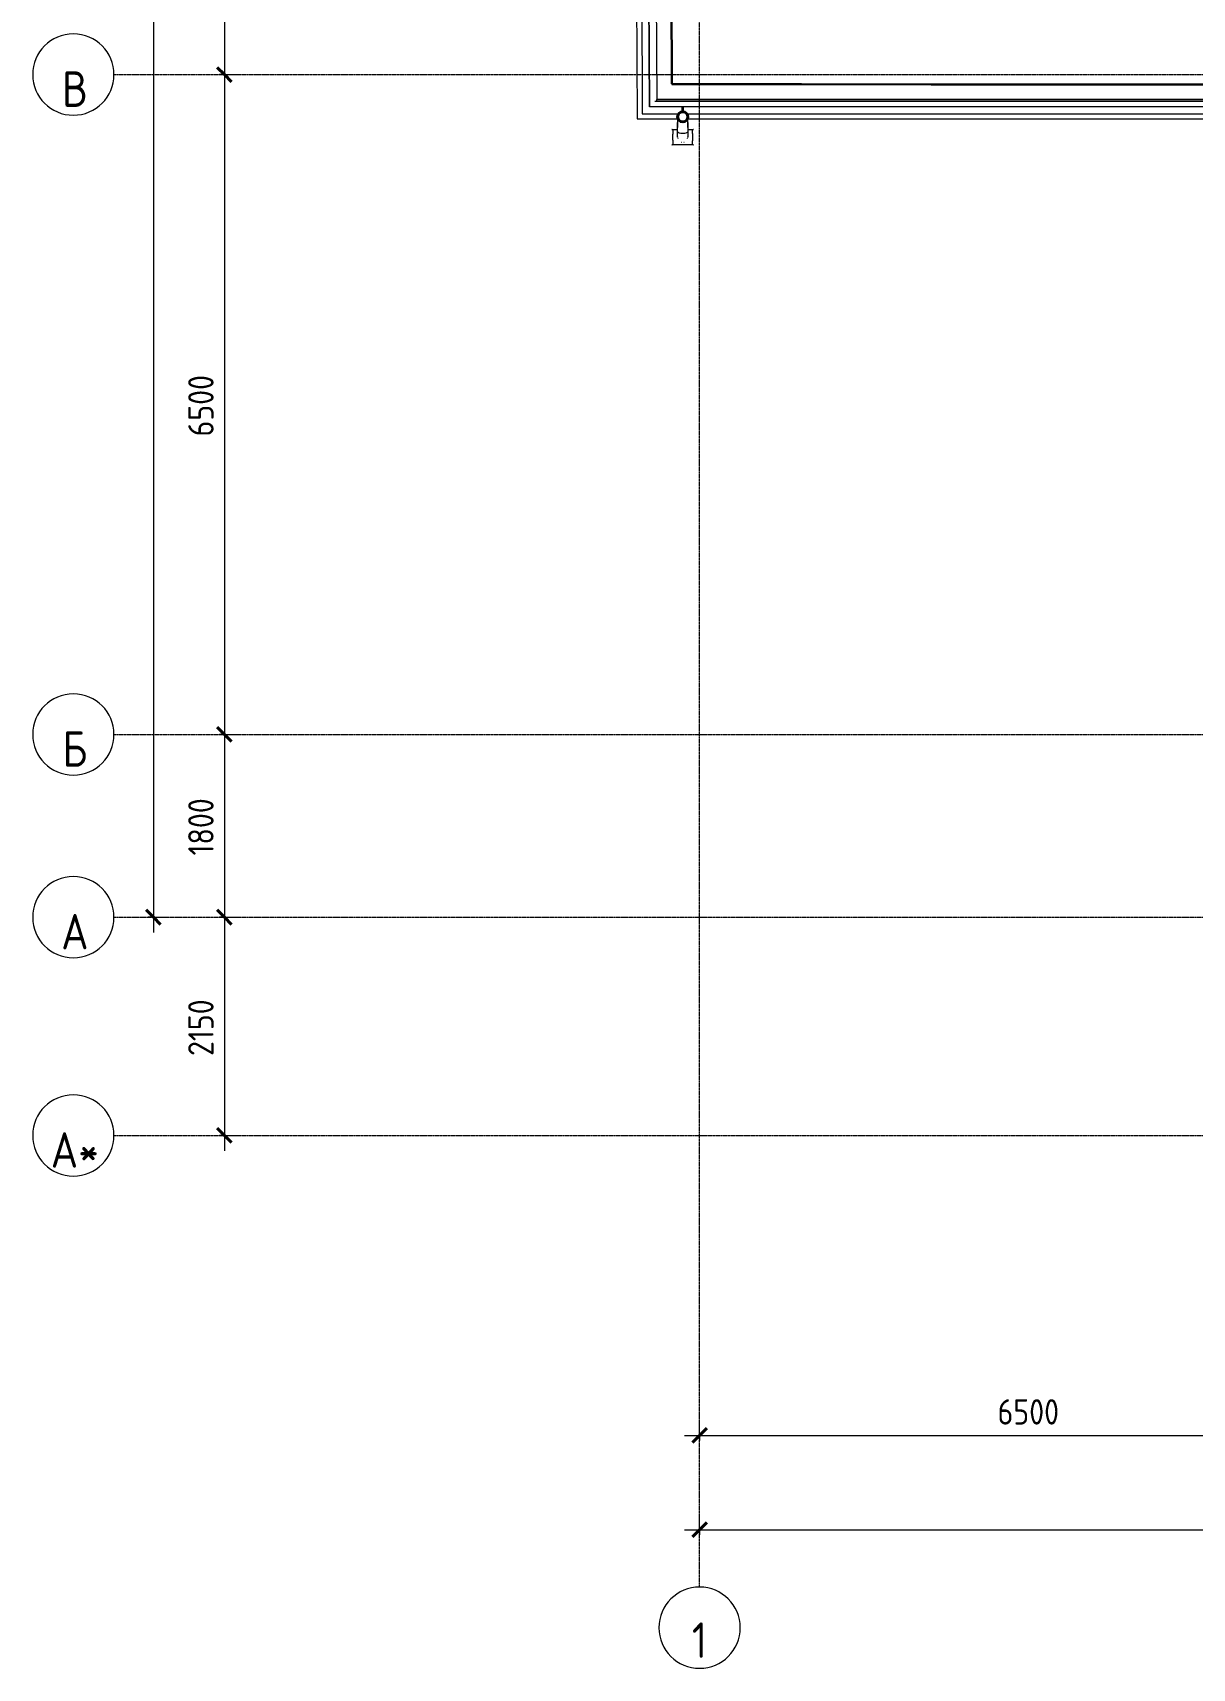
# Model space of a CAD drawing. Header units: millimetres. Extents: x -13069 to 207500, y -71366 to 56785.
# Drawn here: x -13069 to -1648, y -7404 to 8707 of the extents above; entities that cross this region are included whole.
import ezdxf

# ---------------------------------------------------------------- set-up
doc = ezdxf.new("R2010")
doc.units = ezdxf.units.MM
doc.linetypes.add('ADSK_Линия сетки', pattern=[25, 20, -2.5, 0, -2.5])
for name, color, linetype, lineweight in [('Обобщенные модели', 7, 'Continuous', 18), ('Оси', 7, 'Continuous', 9), ('Потолки штриховка', 7, 'Continuous', 9), ('Размеры', 7, 'Continuous', 9), ('Размеры-100', 7, 'Continuous', 9), ('Стены внутренние', 7, 'Continuous', 18), ('Стены наружные', 7, 'Continuous', 18), ('Стены несущие', 7, 'Continuous', 30), ('Стены отделка', 7, 'Continuous', 30)]:
    doc.layers.add(name, color=color, linetype=linetype, lineweight=lineweight)
doc.styles.add('GOST Common', font='GOST_Common.ttf', dxfattribs={"width": 0.9, "height": 350})
doc.styles.add('GOST Common_1', font='GOST_Common.ttf', dxfattribs={"width": 0.9, "height": 250})
doc.dimstyles.new('ADSK_Основной_2_5_мм_Оси', dxfattribs={"dimscale": 304.8, "dimtxt": 251.428749, "dimasz": 0.463911, "dimexe": 0.492126, "dimexo": 0.492126, "dimgap": 0.098425, "dimtad": 1, "dimrnd": 0.01, "dimdsep": 46, "dimtxsty": 'GOST Common_1', "dimblk1": 'OBLIQUE', "dimblk2": 'OBLIQUE', "dimsah": 1, "dimcen": 0.09, "dimdle": 0.492126, "dimazin": 2, "dimtfac": 1, "dimtdec": 4, "dimtix": 1, "dimtmove": 0, "dimatfit": 3, "dimfxl": 1, "dimtvp": 1, "dimtolj": 1, "dimtzin": 0, "dimlwd": 20, "dimlwe": 20, "dimarcsym": 2})

# ---------------------------------------------------------------- blocks, each defined once
blk = doc.blocks.new('Водосток - Тип 1 _карниз больше 490мм_-5153572-План потолков 1-го этажа')
at = {"layer": 'Обобщенные модели'}
for p, q in [((19, 435), (25, 435)), ((225, 435), (231, 435)), ((25, 285), (19, 285)), ((75, 214), (75, 306)), ((75, 264), (75, 306)), ((75, 214), (75, 256)), ((175, 306), (175, 214)), ((175, 306), (175, 264)), ((175, 256), (175, 214)), ((231, 285), (225, 285)), ((120, 60), (120, 109)), ((130, 109), (130, 60))]:
    blk.add_line(p, q, dxfattribs=at)
at = {"layer": 'Обобщенные модели', "flags": 128}
for points in [[(75, 256), (75, 262), (75, 268), (75, 273), (75, 278), (75, 284), (75, 289), (75, 294), (75, 299), (75, 304), (75, 308), (75, 313), (75, 317), (75, 321), (75, 325), (75, 329), (75, 332), (75, 336), (75, 339), (75, 342), (75, 345), (75, 347), (75, 349), (75, 352), (75, 353), (75, 355), (75, 356), (75, 358), (75, 359), (75, 359), (75, 360), (75, 360), (75, 360)], [(175, 360), (175, 360), (175, 360), (175, 359), (175, 358), (175, 357), (175, 356), (175, 354), (175, 352), (175, 350), (175, 348), (175, 346), (175, 343), (175, 340), (175, 337), (175, 334), (175, 330), (175, 327), (175, 323), (175, 319), (175, 315), (175, 310), (175, 306), (175, 301), (175, 296), (175, 291), (175, 286), (175, 281), (175, 275), (175, 270), (175, 264), (175, 259), (175, 256)], [(75, 264), (75, 258), (75, 252), (75, 247), (75, 242), (75, 236), (75, 231), (75, 226), (75, 221), (75, 216), (75, 212), (75, 207), (75, 203), (75, 199), (75, 195), (75, 191), (75, 188), (75, 184), (75, 181)], [(175, 180), (175, 183), (175, 186), (175, 190), (175, 193), (175, 197), (175, 201), (175, 205), (175, 210), (175, 214), (175, 219), (175, 224), (175, 229), (175, 234), (175, 239), (175, 245), (175, 250), (175, 256), (175, 261), (175, 264)]]:
    blk.add_lwpolyline(points, dxfattribs=at)
at = {"layer": 'Обобщенные модели'}
for centre, radius, start, end in [((125, 360), 50, 174.5444, 183.3856), ((125, 360), 50, 163.3249, 166.6752), ((125, 360), 50, 103.3248, 106.6752), ((125, 360), 50, 73.3248, 76.6752), ((125, 360), 50, 13.3248, 16.6751), ((125, 360), 50, 356.7269, 5.4556), ((125, 160), 52, 90, 270), ((125, 160), 52, 270, 90)]:
    blk.add_arc(centre, radius, start, end, dxfattribs=at)
at = {"layer": 'Обобщенные модели', "lineweight": 40}
for start, end in [(90, 270), (270, 90)]:
    blk.add_arc((125, 160), 50, start, end, dxfattribs=at)
at = {"layer": 'Обобщенные модели'}
for start_param, end_param in [(4.712389, 6.283185), (4.712389, 6.283185), (3.141593, 4.712389), (3.141593, 4.712389)]:
    blk.add_ellipse((125, 306), major_axis=(-50, 0), ratio=0.309017, start_param=start_param, end_param=end_param, dxfattribs=at)
for points, knots in [([(19, 285), (21, 285), (25, 286), (29, 289), (31, 292), (32, 295), (32, 297), (32, 299), (32, 302), (32, 304), (32, 306), (32, 309), (32, 311), (31, 314), (31, 317), (31, 320), (30, 323), (30, 326), (29, 329), (29, 332), (29, 336), (28, 340), (28, 346), (27, 355), (27, 365), (28, 374), (28, 380), (29, 384), (29, 388), (29, 391), (30, 394), (30, 397), (31, 400), (31, 403), (31, 406), (32, 409), (32, 411), (32, 414), (32, 416), (32, 418), (32, 421), (32, 423), (32, 425), (31, 428), (29, 431), (25, 434), (21, 435), (19, 435)], [-1, -1, -1, -1, -0.941176, -0.882353, -0.852941, -0.823529, -0.808824, -0.794118, -0.779412, -0.764706, -0.75, -0.735294, -0.720588, -0.705882, -0.691176, -0.676471, -0.661765, -0.647059, -0.632353, -0.617647, -0.602941, -0.588235, -0.558824, -0.529412, -0.470588, -0.441176, -0.411765, -0.397059, -0.382353, -0.367647, -0.352941, -0.338235, -0.323529, -0.308824, -0.294118, -0.279412, -0.264706, -0.25, -0.235294, -0.220588, -0.205882, -0.191176, -0.176471, -0.147059, -0.117647, -0.058824, 0, 0, 0, 0]), ([(19, 435), (22, 435), (29, 435), (39, 435), (48, 435), (56, 435), (61, 435), (65, 435), (68, 435), (71, 435), (74, 435), (78, 435), (81, 435), (84, 435), (86, 435), (88, 435), (90, 435), (93, 435), (96, 435), (100, 435), (102, 435), (105, 435), (107, 435), (110, 435), (116, 435), (121, 435), (125, 435)], [-1, -1, -1, -1, -0.875, -0.75, -0.625, -0.5625, -0.5, -0.46875, -0.4375, -0.40625, -0.375, -0.34375, -0.3125, -0.28125, -0.265625, -0.25, -0.234375, -0.21875, -0.1875, -0.15625, -0.140625, -0.125, -0.109375, -0.09375, -0.0625, 0, 0, 0, 0]), ([(125, 435), (129, 435), (134, 435), (140, 435), (143, 435), (145, 435), (148, 435), (150, 435), (154, 435), (157, 435), (160, 435), (162, 435), (164, 435), (166, 435), (169, 435), (172, 435), (176, 435), (179, 435), (182, 435), (185, 435), (189, 435), (194, 435), (202, 435), (211, 435), (221, 435), (228, 435), (231, 435)], [-1, -1, -1, -1, -0.9375, -0.90625, -0.890625, -0.875, -0.859375, -0.84375, -0.8125, -0.78125, -0.765625, -0.75, -0.734375, -0.71875, -0.6875, -0.65625, -0.625, -0.59375, -0.5625, -0.53125, -0.5, -0.4375, -0.375, -0.25, -0.125, 0, 0, 0, 0]), ([(231, 435), (229, 435), (225, 434), (221, 431), (219, 428), (218, 425), (218, 423), (218, 421), (218, 418), (218, 416), (218, 414), (218, 411), (218, 409), (219, 406), (219, 403), (219, 400), (220, 397), (220, 394), (221, 391), (221, 388), (221, 384), (222, 380), (222, 374), (223, 365), (223, 355), (222, 346), (222, 340), (221, 336), (221, 332), (221, 329), (220, 326), (220, 323), (219, 320), (219, 317), (219, 314), (218, 311), (218, 309), (218, 306), (218, 304), (218, 302), (218, 299), (218, 297), (218, 295), (219, 292), (221, 289), (225, 286), (229, 285), (231, 285)], [-1, -1, -1, -1, -0.941176, -0.882353, -0.852941, -0.823529, -0.808824, -0.794118, -0.779412, -0.764706, -0.75, -0.735294, -0.720588, -0.705882, -0.691176, -0.676471, -0.661765, -0.647059, -0.632353, -0.617647, -0.602941, -0.588235, -0.558824, -0.529412, -0.470588, -0.441176, -0.411765, -0.397059, -0.382353, -0.367647, -0.352941, -0.338235, -0.323529, -0.308824, -0.294118, -0.279412, -0.264706, -0.25, -0.235294, -0.220588, -0.205882, -0.191176, -0.176471, -0.147059, -0.117647, -0.058824, 0, 0, 0, 0]), ([(74, 285), (73, 285), (71, 285), (68, 285), (65, 285), (61, 285), (56, 285), (48, 285), (39, 285), (29, 285), (22, 285), (19, 285)], [-0.625, -0.625, -0.625, -0.625, -0.59375, -0.5625, -0.53125, -0.5, -0.4375, -0.375, -0.25, -0.125, 0, 0, 0, 0]), ([(231, 285), (228, 285), (221, 285), (211, 285), (202, 285), (194, 285), (189, 285), (185, 285), (182, 285), (179, 285), (177, 285), (176, 285)], [-1, -1, -1, -1, -0.875, -0.75, -0.625, -0.5625, -0.5, -0.46875, -0.4375, -0.40625, -0.375, -0.375, -0.375, -0.375])]:
    blk.add_open_spline(points, degree=3, knots=knots, dxfattribs=at)
blk = doc.blocks.new('Ось сетки - Круг_Ø8 мм-8258-План потолков 1-го этажа')
at = {"layer": 'Оси', "lineweight": 20}
for start, end in [(360, 180), (180, 360)]:
    blk.add_arc((0, 0), 4, start, end, dxfattribs=at)
blk = doc.blocks.new('DIMBLOCK3-План потолков 1-го этажа')
at = {"layer": 'Размеры-100', "lineweight": 40, "transparency": 16777216}
for p, q in [((-11180, 12945), (-11251, 13016)), ((-11180, 12945), (-11110, 12874)), ((-11180, 8295), (-11251, 8366)), ((-11180, 8295), (-11110, 8224))]:
    blk.add_line(p, q, dxfattribs=at)
at = {"layer": 'Размеры-100', "lineweight": 20, "transparency": 16777216}
for p, q in [((-11180, 12945), (-11230, 12945)), ((-11180, 12945), (-11180, 8295)), ((-11180, 12945), (-11030, 12945)), ((-11180, 8295), (-11230, 8295)), ((-11180, 8295), (-11030, 8295))]:
    blk.add_line(p, q, dxfattribs=at)
at = {"layer": 'Размеры-100', "color": 0, "lineweight": 20, "transparency": 16777216, "insert": (-11537, 10294), "char_height": 250, "width": 782.41, "attachment_point": 1, "rotation": 90, "line_spacing_factor": 1.022761, "style": 'GOST Common_1'}
blk.add_mtext('4650', dxfattribs=at)
blk = doc.blocks.new('_Oblique')
at = {"color": 0, "linetype": 'ByBlock', "lineweight": -2}
blk.add_line((-0.5, -0.5), (0.5, 0.5), dxfattribs=at)
blk = doc.blocks.new('DIMBLOCK4-План потолков 1-го этажа')
at = {"layer": 'Размеры-100', "lineweight": 40, "transparency": 16777216}
for p, q in [((-11180, 8295), (-11251, 8366)), ((-11180, 8295), (-11110, 8224)), ((-11180, 1795), (-11251, 1866)), ((-11180, 1795), (-11110, 1724))]:
    blk.add_line(p, q, dxfattribs=at)
at = {"layer": 'Размеры-100', "lineweight": 20, "transparency": 16777216}
for p, q in [((-11180, 8295), (-11230, 8295)), ((-11180, 8295), (-11180, 1795)), ((-11180, 8295), (-11030, 8295)), ((-11180, 1795), (-11230, 1795)), ((-11180, 1795), (-11030, 1795))]:
    blk.add_line(p, q, dxfattribs=at)
at = {"layer": 'Размеры-100', "color": 0, "lineweight": 20, "transparency": 16777216, "insert": (-11537, 4730), "char_height": 250, "width": 756.84, "attachment_point": 1, "rotation": 90, "line_spacing_factor": 1.022761, "style": 'GOST Common_1'}
blk.add_mtext('6500', dxfattribs=at)
blk = doc.blocks.new('DIMBLOCK5-План потолков 1-го этажа')
at = {"layer": 'Размеры-100', "lineweight": 40, "transparency": 16777216}
for p, q in [((-11180, 1795), (-11251, 1866)), ((-11180, 1795), (-11110, 1724)), ((-11180, -5), (-11251, 66)), ((-11180, -5), (-11110, -76))]:
    blk.add_line(p, q, dxfattribs=at)
at = {"layer": 'Размеры-100', "lineweight": 20, "transparency": 16777216}
for p, q in [((-11180, 1795), (-11230, 1795)), ((-11180, 1795), (-11180, -5)), ((-11180, 1795), (-11030, 1795)), ((-11180, -5), (-11230, -5)), ((-11180, -5), (-11030, -5))]:
    blk.add_line(p, q, dxfattribs=at)
at = {"layer": 'Размеры-100', "color": 0, "lineweight": 20, "transparency": 16777216, "insert": (-11537, 603), "char_height": 250, "width": 700.59, "attachment_point": 1, "rotation": 90, "line_spacing_factor": 1.022761, "style": 'GOST Common_1'}
blk.add_mtext('1800', dxfattribs=at)
blk = doc.blocks.new('DIMBLOCK6-План потолков 1-го этажа')
at = {"layer": 'Размеры-100', "lineweight": 40, "transparency": 16777216}
for p, q in [((-11180, -5), (-11251, 66)), ((-11180, -5), (-11110, -76)), ((-11180, -2155), (-11251, -2084)), ((-11180, -2155), (-11110, -2226))]:
    blk.add_line(p, q, dxfattribs=at)
at = {"layer": 'Размеры-100', "lineweight": 20, "transparency": 16777216}
for p, q in [((-11180, -5), (-11230, -5)), ((-11180, -5), (-11180, -2305)), ((-11180, -5), (-11030, -5)), ((-11180, -2155), (-11230, -2155)), ((-11180, -2155), (-11030, -2155))]:
    blk.add_line(p, q, dxfattribs=at)
at = {"layer": 'Размеры-100', "color": 0, "lineweight": 20, "transparency": 16777216, "insert": (-11537, -1372), "char_height": 250, "width": 700.59, "attachment_point": 1, "rotation": 90, "line_spacing_factor": 1.022761, "style": 'GOST Common_1'}
blk.add_mtext('2150', dxfattribs=at)
blk = doc.blocks.new('DIMBLOCK7-План потолков 1-го этажа')
at = {"layer": 'Размеры-100', "lineweight": 20, "transparency": 16777216}
for p, q in [((-11880, 43195), (-11880, -155)), ((-11880, 43045), (-11930, 43045)), ((-11880, 43045), (-11730, 43045)), ((-11880, -5), (-11930, -5)), ((-11880, -5), (-11730, -5))]:
    blk.add_line(p, q, dxfattribs=at)
at = {"layer": 'Размеры-100', "lineweight": 40, "transparency": 16777216}
for p, q in [((-11880, 43045), (-11951, 43116)), ((-11880, 43045), (-11810, 42974)), ((-11880, -5), (-11951, 66)), ((-11880, -5), (-11810, -76))]:
    blk.add_line(p, q, dxfattribs=at)
at = {"layer": 'Размеры-100', "color": 0, "lineweight": 20, "transparency": 16777216, "insert": (-12237, 21115), "char_height": 250, "width": 971.62, "attachment_point": 1, "rotation": 90, "line_spacing_factor": 1.022761, "style": 'GOST Common_1'}
blk.add_mtext('43050', dxfattribs=at)
blk = doc.blocks.new('DIMBLOCK8-План потолков 1-го этажа')
at = {"layer": 'Размеры-100', "lineweight": 20, "transparency": 16777216}
for p, q in [((-6500, -5109), (-6500, -4959)), ((0, -5109), (0, -4959)), ((-6650, -5109), (0, -5109)), ((-6500, -5109), (-6500, -5159)), ((0, -5109), (0, -5159))]:
    blk.add_line(p, q, dxfattribs=at)
at = {"layer": 'Размеры-100', "lineweight": 40, "transparency": 16777216}
for p, q in [((-6500, -5109), (-6571, -5180)), ((-6500, -5109), (-6430, -5039)), ((0, -5109), (-71, -5180)), ((0, -5109), (70, -5039))]:
    blk.add_line(p, q, dxfattribs=at)
at = {"layer": 'Размеры-100', "color": 0, "lineweight": 20, "transparency": 16777216, "insert": (-3566, -4753), "char_height": 250, "width": 756.84, "attachment_point": 1, "line_spacing_factor": 1.022761, "style": 'GOST Common_1'}
blk.add_mtext('6500', dxfattribs=at)
blk = doc.blocks.new('DIMBLOCK19-План потолков 1-го этажа')
at = {"layer": 'Размеры-100', "lineweight": 20, "transparency": 16777216}
for p, q in [((-6500, -6039), (-6500, -5889)), ((55350, -6039), (55350, -5889)), ((-6650, -6039), (55500, -6039)), ((-6500, -6039), (-6500, -6089)), ((55350, -6039), (55350, -6089))]:
    blk.add_line(p, q, dxfattribs=at)
at = {"layer": 'Размеры-100', "lineweight": 40, "transparency": 16777216}
for p, q in [((-6500, -6039), (-6571, -6110)), ((-6500, -6039), (-6430, -5968)), ((55350, -6039), (55279, -6110)), ((55350, -6039), (55420, -5968))]:
    blk.add_line(p, q, dxfattribs=at)
at = {"layer": 'Размеры-100', "color": 0, "lineweight": 20, "transparency": 16777216, "insert": (24054, -5682), "char_height": 250, "width": 889.8, "attachment_point": 1, "line_spacing_factor": 1.022761, "style": 'GOST Common_1'}
blk.add_mtext('61850', dxfattribs=at)

msp = doc.modelspace()

# ---------------------------------------------------------------- hatches: boundary and pattern name
at = {"layer": 'Потолки штриховка', "lineweight": 18}
h = msp.add_hatch(dxfattribs=at)
h.set_pattern_fill('FP_99', color=256, style=0, pattern_type=2)
h.set_pattern_definition([(90, (-3207.96, 10857.94), (600, -4e-14), []), (0, (-3208, 10857.9), (0, -1200), [])])
h.paths.add_polyline_path([(-172.495, 8489.584), (-172.528, 8508.584), (-195.517, 8508.584), (-195.482, 8489.64), (-172.517, 8489.584)])
h.paths.add_polyline_path([(-170.493, 8487.579), (-172.495, 8489.584), (-172.483, 8487.584), (-170.517, 8487.579)])
h.paths.add_polyline_path([(-5996.08, 8501.659), (-5996.092, 8503.659), (-5998.018, 8501.664), (-5996.092, 8501.659)])
h.paths.add_polyline_path([(-314.076, 8840.149), (-316.26, 10773.778), (-316.542, 11023.778), (-317.04, 11465.081), (-575.836, 11465.081), (-575.836, 11981.081), (-303.707, 11981.081), (-304.629, 12796.778), (-5941.33, 12796.778), (-5941.33, 11138.916), (-6094.311, 11023.778), (-316.542, 11023.778), (-316.26, 10773.778), (-6092.757, 10773.778), (-6080.82, 8854.087)])
h.paths.add_polyline_path([(-6143.013, 17086.778), (-309.474, 17086.778), (-307.192, 15066.778), (-6130.452, 15066.778)])
h.paths.add_polyline_path([(-6144.567, 17336.778), (-309.756, 17336.778), (-312.353, 19636.762), (-619.63, 19636.762), (-619.63, 20076.342), (-5999.209, 20076.342), (-5999.209, 19475.504), (-6157.867, 19475.504)])
h.paths.add_polyline_path([(-306.91, 14816.778), (-6128.897, 14816.778), (-6120.63, 13487.257), (-5941.33, 13487.257), (-5941.33, 13046.778), (-304.911, 13046.778)])

# ---------------------------------------------------------------- linework, layer by layer
at = {"layer": 'Оси', "linetype": 'ADSK_Линия сетки'}
for p, q in [((-6500.435, -6603.62), (-6500.435, 44110.064)), ((-12268.557, 8295), (56004.853, 8295)), ((-12268.557, 1795), (42270, 1795)), ((-12268.557, -5), (50302.279, -5)), ((-12268.557, -2155), (31590.83, -2155))]:
    msp.add_line(p, q, dxfattribs=at)
at = {"layer": 'Стены внутренние'}
msp.add_line((-6772.762, 8199.38), (-4547.802, 8199.38), dxfattribs=at)
at = {"layer": 'Стены наружные'}
for p, q in [((-7178.832, 20328.129), (-7114.806, 7858.59)), ((-6995.458, 7978.59), (-7014.648, 11718.325)), ((-7076.218, 10075.316), (-7065.1, 7908.59)), ((-4547.802, 8199.38), (-6772.762, 8199.38)), ((-7065.1, 7908.59), (-6708.618, 7908.59)), ((-6991.393, 7978.59), (-6995.458, 7978.59)), ((-6921.827, 8048.59), (-566.797, 8048.59)), ((-6921.703, 8028.59), (-6921.827, 8048.59)), ((-566.797, 8028.59), (-6921.703, 8028.59)), ((-6624.975, 7908.59), (-665.71, 7908.59)), ((-7114.806, 7858.59), (-6713.434, 7858.59)), ((-6620.159, 7858.59), (-715.893, 7858.59))]:
    msp.add_line(p, q, dxfattribs=at)
at = {"layer": 'Стены несущие'}
for p, q in [((-6780.312, 9413.618), (-6772.795, 8204.757)), ((-4221.011, 8198.59), (-6772.795, 8204.757)), ((-527.087, 8198.59), (-4221.011, 8198.59))]:
    msp.add_line(p, q, dxfattribs=at)
at = {"layer": 'Стены отделка', "lineweight": 9}
for p, q in [((-6991.393, 7978.59), (-7000.308, 9412.25)), ((-6930.309, 9412.685), (-6921.827, 8048.59)), ((-6772.795, 8204.757), (-6772.757, 8198.59)), ((-6772.757, 8198.59), (-4221.011, 8198.59)), ((-596.28, 7978.59), (-6991.393, 7978.59)), ((-6921.703, 8028.59), (-6941.703, 8028.59)), ((-526.374, 8048.59), (-6921.827, 8048.59))]:
    msp.add_line(p, q, dxfattribs=at)

# ---------------------------------------------------------------- block references
at = {"layer": 'Обобщенные модели', "rotation": 180}
msp.add_blockref('Водосток - Тип 1 _карниз больше 490мм_-5153572-План потолков 1-го этажа', (-6541.797, 8038.59), dxfattribs=at)
at = {"layer": 'Оси', "lineweight": 20, "xscale": 99.99999999999993, "yscale": 99.99999999999993, "zscale": 99.99999999999993, "rotation": 269.9999999999994}
for p in [(-12668.557, 8295), (-12668.557, 1795), (-12668.557, -5), (-12668.557, -2155)]:
    msp.add_blockref('Ось сетки - Круг_Ø8 мм-8258-План потолков 1-го этажа', p, dxfattribs=at)
at = {"layer": 'Оси', "lineweight": 20, "xscale": 99.99999999999993, "yscale": 99.99999999999993, "zscale": 99.99999999999993}
msp.add_blockref('Ось сетки - Круг_Ø8 мм-8258-План потолков 1-го этажа', (-6500.435, -7003.62), dxfattribs=at)

# ---------------------------------------------------------------- texts
at = {"layer": 'Оси', "char_height": 350, "attachment_point": 5, "line_spacing_factor": 1.022766, "style": 'GOST Common'}
for s, insert, width in [('\\pt89.999,180.0015,270.0005,359.9995,449.9985,540.001,630,719.999,810.0015,900.0005,989.9995,1079.9985,1170.001,1260,1349.999,1440.0015,1530.0005,1619.9995,1709.9985,1800.001,1890,1979.999,2070.0015,2160.0005,2249.9995,2339.9985,2430.001,2520,2609.999,2700.0015,2790.0005,2879.9995;В', (-12653.63, 8152.149), 261.9), ('\\pt89.999,180.0015,270.0005,359.9995,449.9985,540.001,630,719.999,810.0015,900.0005,989.9995,1079.9985,1170.001,1260,1349.999,1440.0015,1530.0005,1619.9995,1709.9985,1800.001,1890,1979.999,2070.0015,2160.0005,2249.9995,2339.9985,2430.001,2520,2609.999,2700.0015,2790.0005,2879.9995;Б', (-12653.63, 1652.149), 261.9), ('\\pt89.999,180.0015,270.0005,359.9995,449.9985,540.001,630,719.999,810.0015,900.0005,989.9995,1079.9985,1170.001,1260,1349.999,1440.0015,1530.0005,1619.9995,1709.9985,1800.001,1890,1979.999,2070.0015,2160.0005,2249.9995,2339.9985,2430.001,2520,2609.999,2700.0015,2790.0005,2879.9995;А', (-12653.63, -147.851), 291.6), ('\\pt89.999,180.0015,270.0005,359.9995,449.9985,540.001,630,719.999,810.0015,900.0005,989.9995,1079.9985,1170.001,1260,1349.999,1440.0015,1530.0005,1619.9995,1709.9985,1800.001,1890,1979.999,2070.0015,2160.0005,2249.9995,2339.9985,2430.001,2520,2609.999,2700.0015,2790.0005,2879.9995;А*', (-12654.08, -2297.851), 512.1), ('\\pt89.999,180.0015,270.0005,359.9995,449.9985,540.001,630,719.999,810.0015,900.0005,989.9995,1079.9985,1170.001,1260,1349.999,1440.0015,1530.0005,1619.9995,1709.9985,1800.001,1890,1979.999,2070.0015,2160.0005,2249.9995,2339.9985,2430.001,2520,2609.999,2700.0015,2790.0005,2879.9995;1', (-6501.265, -7126.525), 161.1)]:
    msp.add_mtext(s, dxfattribs=dict(at, insert=insert, width=width))

# ---------------------------------------------------------------- dimensions: what is measured, and where the dimension line sits
at = {"layer": 'Размеры', "lineweight": 20}
for base, p1, p2, override, picture, middle in [((-11880.32, -5), (-11780.335, 43045), (-11780.335, -5), {"dimpost": '<>', "dimfxl": 43050}, 'DIMBLOCK7-План потолков 1-го этажа', (-12035.32, 21520)), ((-11180.32, 8295), (-11080.335, 12945), (-11080.335, 8295), {"dimpost": '<>', "dimfxl": 4650}, 'DIMBLOCK3-План потолков 1-го этажа', (-11335.32, 10620)), ((-11180.32, 1795), (-11080.335, 8295), (-11080.335, 1795), {"dimpost": '<>', "dimfxl": 6500}, 'DIMBLOCK4-План потолков 1-го этажа', (-11335.32, 5045)), ((-11180.32, -5), (-11080.335, 1795), (-11080.335, -5), {"dimpost": '<>', "dimfxl": 1800}, 'DIMBLOCK5-План потолков 1-го этажа', (-11335.32, 895)), ((-11180.32, -2155), (-11080.335, -5), (-11080.335, -2155), {"dimpost": '<>', "dimfxl": 2150}, 'DIMBLOCK6-План потолков 1-го этажа', (-11335.32, -1080))]:
    dim = msp.add_linear_dim(base=base, p1=p1, p2=p2, angle=90, dimstyle='ADSK_Основной_2_5_мм_Оси', override=override, dxfattribs=at)
    dim.commit()
    dim.dimension.update_dxf_attribs({"geometry": picture, "text_midpoint": middle})
for base, p1, p2, override, picture, middle in [((-0.435, -5109.275), (-6500.435, -5009.29), (-0.435, -5009.29), {"dimpost": '<>', "dimfxl": 6500}, 'DIMBLOCK8-План потолков 1-го этажа', (-3250.435, -4954.275)), ((55349.565, -6039.125), (-6500.435, -5939.14), (55349.565, -5939.14), {"dimpost": '<>', "dimfxl": 61850}, 'DIMBLOCK19-План потолков 1-го этажа', (24424.565, -5884.125))]:
    dim = msp.add_linear_dim(base=base, p1=p1, p2=p2, dimstyle='ADSK_Основной_2_5_мм_Оси', override=override, dxfattribs=at)
    dim.commit()
    dim.dimension.update_dxf_attribs({"geometry": picture, "text_midpoint": middle})

doc.saveas('drawing.dxf')
